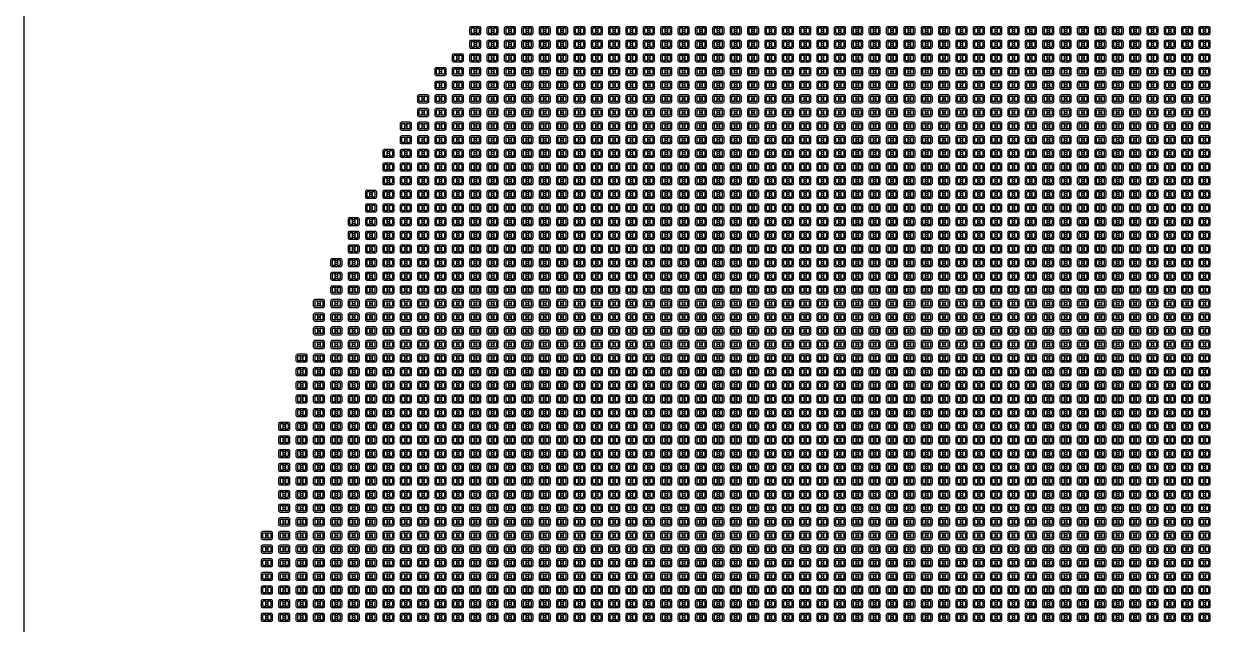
# Model space of a CAD drawing. Header units: metres. Extents: x -2500 to 2500, y -2500 to 2500.
# Drawn here: x -2500 to -7, y 2 to 1261 of the extents above; entities that cross this region are included whole.
import ezdxf

# ---------------------------------------------------------------- set-up
doc = ezdxf.new("R2010")
doc.units = ezdxf.units.M
doc.layers.add('structure', color=2, linetype='Continuous')
doc.layers.add('substrate', color=7, linetype='Continuous')

# ---------------------------------------------------------------- blocks, each defined once
blk = doc.blocks.new('structure')
at = {"layer": 'structure'}
for points in [[(-11.2, 5.8, -0.414214), (-8.2, 8.8), (8.2, 8.8, -0.414214), (11.2, 5.8), (11.2, -5.8, -0.414214), (8.2, -8.8), (-8.2, -8.8, -0.414214), (-11.2, -5.8), (-11.2, 5.8)], [(-8.2, 4.6, -0.414214), (-7, 5.8), (-2.7, 5.8, -0.414214), (-1.5, 4.6), (-1.5, 3.8, -0.414214), (-2, 3.3), (-2.5, 3.3, 0.414214), (-3, 2.8), (-3, 0.3), (3, 0.3), (3, 2.8, 0.414214), (2.5, 3.3), (2, 3.3, -0.414214), (1.5, 3.8), (1.5, 4.6, -0.414214), (2.7, 5.8), (7, 5.8, -0.414214), (8.2, 4.6), (8.2, -4.6, -0.414214), (7, -5.8), (2.7, -5.8, -0.414214), (1.5, -4.6), (1.5, -3.8, -0.414214), (2, -3.3), (2.5, -3.3, 0.414214), (3, -2.8), (3, -0.3), (-3, -0.3), (-3, -2.8, 0.414214), (-2.5, -3.3), (-2, -3.3, -0.414214), (-1.5, -3.8), (-1.5, -4.6, -0.414214), (-2.7, -5.8), (-7, -5.8, -0.414214), (-7, -5.8, -0.414214), (-8.2, -4.6), (-8.2, 4.6)]]:
    blk.add_lwpolyline(points, format="xyb", dxfattribs=at)
blk = doc.blocks.new('array')
at = {"layer": 'structure'}
for p in [(-1553.6, 1246.6), (-1517.2, 1246.6), (-1480.8, 1246.6), (-1444.4, 1246.6), (-1408, 1246.6), (-1371.6, 1246.6), (-1335.2, 1246.6), (-1298.8, 1246.6), (-1262.4, 1246.6), (-1226, 1246.6), (-1189.6, 1246.6), (-1153.2, 1246.6), (-1116.8, 1246.6), (-1080.4, 1246.6), (-1044, 1246.6), (-1007.6, 1246.6), (-971.2, 1246.6), (-934.8, 1246.6), (-898.4, 1246.6), (-862, 1246.6), (-825.6, 1246.6), (-789.2, 1246.6), (-752.8, 1246.6), (-716.4, 1246.6), (-680, 1246.6), (-643.6, 1246.6), (-607.2, 1246.6), (-570.8, 1246.6), (-534.4, 1246.6), (-498, 1246.6), (-461.6, 1246.6), (-425.2, 1246.6), (-388.8, 1246.6), (-352.4, 1246.6), (-316, 1246.6), (-279.6, 1246.6), (-243.2, 1246.6), (-206.8, 1246.6), (-170.4, 1246.6), (-134, 1246.6), (-97.6, 1246.6), (-61.2, 1246.6), (-24.8, 1246.6), (-1553.6, 1218), (-1517.2, 1218), (-1480.8, 1218), (-1444.4, 1218), (-1408, 1218), (-1371.6, 1218), (-1335.2, 1218), (-1298.8, 1218), (-1262.4, 1218), (-1226, 1218), (-1189.6, 1218), (-1153.2, 1218), (-1116.8, 1218), (-1080.4, 1218), (-1044, 1218), (-1007.6, 1218), (-971.2, 1218), (-934.8, 1218), (-898.4, 1218), (-862, 1218), (-825.6, 1218), (-789.2, 1218), (-752.8, 1218), (-716.4, 1218), (-680, 1218), (-643.6, 1218), (-607.2, 1218), (-570.8, 1218), (-534.4, 1218), (-498, 1218), (-461.6, 1218), (-425.2, 1218), (-388.8, 1218), (-352.4, 1218), (-316, 1218), (-279.6, 1218), (-243.2, 1218), (-206.8, 1218), (-170.4, 1218), (-134, 1218), (-97.6, 1218), (-61.2, 1218), (-24.8, 1218), (-1590, 1189.4), (-1553.6, 1189.4), (-1517.2, 1189.4), (-1480.8, 1189.4), (-1444.4, 1189.4), (-1408, 1189.4), (-1371.6, 1189.4), (-1335.2, 1189.4), (-1298.8, 1189.4), (-1262.4, 1189.4), (-1226, 1189.4), (-1189.6, 1189.4), (-1153.2, 1189.4), (-1116.8, 1189.4), (-1080.4, 1189.4), (-1044, 1189.4), (-1007.6, 1189.4), (-971.2, 1189.4), (-934.8, 1189.4), (-898.4, 1189.4), (-862, 1189.4), (-825.6, 1189.4), (-789.2, 1189.4), (-752.8, 1189.4), (-716.4, 1189.4), (-680, 1189.4), (-643.6, 1189.4), (-607.2, 1189.4), (-570.8, 1189.4), (-534.4, 1189.4), (-498, 1189.4), (-461.6, 1189.4), (-425.2, 1189.4), (-388.8, 1189.4), (-352.4, 1189.4), (-316, 1189.4), (-279.6, 1189.4), (-243.2, 1189.4), (-206.8, 1189.4), (-170.4, 1189.4), (-134, 1189.4), (-97.6, 1189.4), (-61.2, 1189.4), (-24.8, 1189.4), (-1626.4, 1160.8), (-1590, 1160.8), (-1553.6, 1160.8), (-1517.2, 1160.8), (-1480.8, 1160.8), (-1444.4, 1160.8), (-1408, 1160.8), (-1371.6, 1160.8), (-1335.2, 1160.8), (-1298.8, 1160.8), (-1262.4, 1160.8), (-1226, 1160.8), (-1189.6, 1160.8), (-1153.2, 1160.8), (-1116.8, 1160.8), (-1080.4, 1160.8), (-1044, 1160.8), (-1007.6, 1160.8), (-971.2, 1160.8), (-934.8, 1160.8), (-898.4, 1160.8), (-862, 1160.8), (-825.6, 1160.8), (-789.2, 1160.8), (-752.8, 1160.8), (-716.4, 1160.8), (-680, 1160.8), (-643.6, 1160.8), (-607.2, 1160.8), (-570.8, 1160.8), (-534.4, 1160.8), (-498, 1160.8), (-461.6, 1160.8), (-425.2, 1160.8), (-388.8, 1160.8), (-352.4, 1160.8), (-316, 1160.8), (-279.6, 1160.8), (-243.2, 1160.8), (-206.8, 1160.8), (-170.4, 1160.8), (-134, 1160.8), (-97.6, 1160.8), (-61.2, 1160.8), (-24.8, 1160.8), (-1626.4, 1132.2), (-1590, 1132.2), (-1553.6, 1132.2), (-1517.2, 1132.2), (-1480.8, 1132.2), (-1444.4, 1132.2), (-1408, 1132.2), (-1371.6, 1132.2), (-1335.2, 1132.2), (-1298.8, 1132.2), (-1262.4, 1132.2), (-1226, 1132.2), (-1189.6, 1132.2), (-1153.2, 1132.2), (-1116.8, 1132.2), (-1080.4, 1132.2), (-1044, 1132.2), (-1007.6, 1132.2), (-971.2, 1132.2), (-934.8, 1132.2), (-898.4, 1132.2), (-862, 1132.2), (-825.6, 1132.2), (-789.2, 1132.2), (-752.8, 1132.2), (-716.4, 1132.2), (-680, 1132.2), (-643.6, 1132.2), (-607.2, 1132.2), (-570.8, 1132.2), (-534.4, 1132.2), (-498, 1132.2), (-461.6, 1132.2), (-425.2, 1132.2), (-388.8, 1132.2), (-352.4, 1132.2), (-316, 1132.2), (-279.6, 1132.2), (-243.2, 1132.2), (-206.8, 1132.2), (-170.4, 1132.2), (-134, 1132.2), (-97.6, 1132.2), (-61.2, 1132.2), (-24.8, 1132.2), (-1662.8, 1103.6), (-1626.4, 1103.6), (-1590, 1103.6), (-1553.6, 1103.6), (-1517.2, 1103.6), (-1480.8, 1103.6), (-1444.4, 1103.6), (-1408, 1103.6), (-1371.6, 1103.6), (-1335.2, 1103.6), (-1298.8, 1103.6), (-1262.4, 1103.6), (-1226, 1103.6), (-1189.6, 1103.6), (-1153.2, 1103.6), (-1116.8, 1103.6), (-1080.4, 1103.6), (-1044, 1103.6), (-1007.6, 1103.6), (-971.2, 1103.6), (-934.8, 1103.6), (-898.4, 1103.6), (-862, 1103.6), (-825.6, 1103.6), (-789.2, 1103.6), (-752.8, 1103.6), (-716.4, 1103.6), (-680, 1103.6), (-643.6, 1103.6), (-607.2, 1103.6), (-570.8, 1103.6), (-534.4, 1103.6), (-498, 1103.6), (-461.6, 1103.6), (-425.2, 1103.6), (-388.8, 1103.6), (-352.4, 1103.6), (-316, 1103.6), (-279.6, 1103.6), (-243.2, 1103.6), (-206.8, 1103.6), (-170.4, 1103.6), (-134, 1103.6), (-97.6, 1103.6), (-61.2, 1103.6), (-24.8, 1103.6), (-1662.8, 1075), (-1626.4, 1075), (-1590, 1075), (-1553.6, 1075), (-1517.2, 1075), (-1480.8, 1075), (-1444.4, 1075), (-1408, 1075), (-1371.6, 1075), (-1335.2, 1075), (-1298.8, 1075), (-1262.4, 1075), (-1226, 1075), (-1189.6, 1075), (-1153.2, 1075), (-1116.8, 1075), (-1080.4, 1075), (-1044, 1075), (-1007.6, 1075), (-971.2, 1075), (-934.8, 1075), (-898.4, 1075), (-862, 1075), (-825.6, 1075), (-789.2, 1075), (-752.8, 1075), (-716.4, 1075), (-680, 1075), (-643.6, 1075), (-607.2, 1075), (-570.8, 1075), (-534.4, 1075), (-498, 1075), (-461.6, 1075), (-425.2, 1075), (-388.8, 1075), (-352.4, 1075), (-316, 1075), (-279.6, 1075), (-243.2, 1075), (-206.8, 1075), (-170.4, 1075), (-134, 1075), (-97.6, 1075), (-61.2, 1075), (-24.8, 1075), (-1699.2, 1046.4), (-1662.8, 1046.4), (-1626.4, 1046.4), (-1590, 1046.4), (-1553.6, 1046.4), (-1517.2, 1046.4), (-1480.8, 1046.4), (-1444.4, 1046.4), (-1408, 1046.4), (-1371.6, 1046.4), (-1335.2, 1046.4), (-1298.8, 1046.4), (-1262.4, 1046.4), (-1226, 1046.4), (-1189.6, 1046.4), (-1153.2, 1046.4), (-1116.8, 1046.4), (-1080.4, 1046.4), (-1044, 1046.4), (-1007.6, 1046.4), (-971.2, 1046.4), (-934.8, 1046.4), (-898.4, 1046.4), (-862, 1046.4), (-825.6, 1046.4), (-789.2, 1046.4), (-752.8, 1046.4), (-716.4, 1046.4), (-680, 1046.4), (-643.6, 1046.4), (-607.2, 1046.4), (-570.8, 1046.4), (-534.4, 1046.4), (-498, 1046.4), (-461.6, 1046.4), (-425.2, 1046.4), (-388.8, 1046.4), (-352.4, 1046.4), (-316, 1046.4), (-279.6, 1046.4), (-243.2, 1046.4), (-206.8, 1046.4), (-170.4, 1046.4), (-134, 1046.4), (-97.6, 1046.4), (-61.2, 1046.4), (-24.8, 1046.4), (-1699.2, 1017.8), (-1662.8, 1017.8), (-1626.4, 1017.8), (-1590, 1017.8), (-1553.6, 1017.8), (-1517.2, 1017.8), (-1480.8, 1017.8), (-1444.4, 1017.8), (-1408, 1017.8), (-1371.6, 1017.8), (-1335.2, 1017.8), (-1298.8, 1017.8), (-1262.4, 1017.8), (-1226, 1017.8), (-1189.6, 1017.8), (-1153.2, 1017.8), (-1116.8, 1017.8), (-1080.4, 1017.8), (-1044, 1017.8), (-1007.6, 1017.8), (-971.2, 1017.8), (-934.8, 1017.8), (-898.4, 1017.8), (-862, 1017.8), (-825.6, 1017.8), (-789.2, 1017.8), (-752.8, 1017.8), (-716.4, 1017.8), (-680, 1017.8), (-643.6, 1017.8), (-607.2, 1017.8), (-570.8, 1017.8), (-534.4, 1017.8), (-498, 1017.8), (-461.6, 1017.8), (-425.2, 1017.8), (-388.8, 1017.8), (-352.4, 1017.8), (-316, 1017.8), (-279.6, 1017.8), (-243.2, 1017.8), (-206.8, 1017.8), (-170.4, 1017.8), (-134, 1017.8), (-97.6, 1017.8), (-61.2, 1017.8), (-24.8, 1017.8), (-1735.6, 989.2), (-1699.2, 989.2), (-1662.8, 989.2), (-1626.4, 989.2), (-1590, 989.2), (-1553.6, 989.2), (-1517.2, 989.2), (-1480.8, 989.2), (-1444.4, 989.2), (-1408, 989.2), (-1371.6, 989.2), (-1335.2, 989.2), (-1298.8, 989.2), (-1262.4, 989.2), (-1226, 989.2), (-1189.6, 989.2), (-1153.2, 989.2), (-1116.8, 989.2), (-1080.4, 989.2), (-1044, 989.2), (-1007.6, 989.2), (-971.2, 989.2), (-934.8, 989.2), (-898.4, 989.2), (-862, 989.2), (-825.6, 989.2), (-789.2, 989.2), (-752.8, 989.2), (-716.4, 989.2), (-680, 989.2), (-643.6, 989.2), (-607.2, 989.2), (-570.8, 989.2), (-534.4, 989.2), (-498, 989.2), (-461.6, 989.2), (-425.2, 989.2), (-388.8, 989.2), (-352.4, 989.2), (-316, 989.2), (-279.6, 989.2), (-243.2, 989.2), (-206.8, 989.2), (-170.4, 989.2), (-134, 989.2), (-97.6, 989.2), (-61.2, 989.2), (-24.8, 989.2), (-1735.6, 960.6), (-1699.2, 960.6), (-1662.8, 960.6), (-1626.4, 960.6), (-1590, 960.6), (-1553.6, 960.6), (-1517.2, 960.6), (-1480.8, 960.6), (-1444.4, 960.6), (-1408, 960.6), (-1371.6, 960.6), (-1335.2, 960.6), (-1298.8, 960.6), (-1262.4, 960.6), (-1226, 960.6), (-1189.6, 960.6), (-1153.2, 960.6), (-1116.8, 960.6), (-1080.4, 960.6), (-1044, 960.6), (-1007.6, 960.6), (-971.2, 960.6), (-934.8, 960.6), (-898.4, 960.6), (-862, 960.6), (-825.6, 960.6), (-789.2, 960.6), (-752.8, 960.6), (-716.4, 960.6), (-680, 960.6), (-643.6, 960.6), (-607.2, 960.6), (-570.8, 960.6), (-534.4, 960.6), (-498, 960.6), (-461.6, 960.6), (-425.2, 960.6), (-388.8, 960.6), (-352.4, 960.6), (-316, 960.6), (-279.6, 960.6), (-243.2, 960.6), (-206.8, 960.6), (-170.4, 960.6), (-134, 960.6), (-97.6, 960.6), (-61.2, 960.6), (-24.8, 960.6), (-1735.6, 932), (-1699.2, 932), (-1662.8, 932), (-1626.4, 932), (-1590, 932), (-1553.6, 932), (-1517.2, 932), (-1480.8, 932), (-1444.4, 932), (-1408, 932), (-1371.6, 932), (-1335.2, 932), (-1298.8, 932), (-1262.4, 932), (-1226, 932), (-1189.6, 932), (-1153.2, 932), (-1116.8, 932), (-1080.4, 932), (-1044, 932), (-1007.6, 932), (-971.2, 932), (-934.8, 932), (-898.4, 932), (-862, 932), (-825.6, 932), (-789.2, 932), (-752.8, 932), (-716.4, 932), (-680, 932), (-643.6, 932), (-607.2, 932), (-570.8, 932), (-534.4, 932), (-498, 932), (-461.6, 932), (-425.2, 932), (-388.8, 932), (-352.4, 932), (-316, 932), (-279.6, 932), (-243.2, 932), (-206.8, 932), (-170.4, 932), (-134, 932), (-97.6, 932), (-61.2, 932), (-24.8, 932), (-1772, 903.4), (-1735.6, 903.4), (-1699.2, 903.4), (-1662.8, 903.4), (-1626.4, 903.4), (-1590, 903.4), (-1553.6, 903.4), (-1517.2, 903.4), (-1480.8, 903.4), (-1444.4, 903.4), (-1408, 903.4), (-1371.6, 903.4), (-1335.2, 903.4), (-1298.8, 903.4), (-1262.4, 903.4), (-1226, 903.4), (-1189.6, 903.4), (-1153.2, 903.4), (-1116.8, 903.4), (-1080.4, 903.4), (-1044, 903.4), (-1007.6, 903.4), (-971.2, 903.4), (-934.8, 903.4), (-898.4, 903.4), (-862, 903.4), (-825.6, 903.4), (-789.2, 903.4), (-752.8, 903.4), (-716.4, 903.4), (-680, 903.4), (-643.6, 903.4), (-607.2, 903.4), (-570.8, 903.4), (-534.4, 903.4), (-498, 903.4), (-461.6, 903.4), (-425.2, 903.4), (-388.8, 903.4), (-352.4, 903.4), (-316, 903.4), (-279.6, 903.4), (-243.2, 903.4), (-206.8, 903.4), (-170.4, 903.4), (-134, 903.4), (-97.6, 903.4), (-61.2, 903.4), (-24.8, 903.4), (-1772, 874.8), (-1735.6, 874.8), (-1699.2, 874.8), (-1662.8, 874.8), (-1626.4, 874.8), (-1590, 874.8), (-1553.6, 874.8), (-1517.2, 874.8), (-1480.8, 874.8), (-1444.4, 874.8), (-1408, 874.8), (-1371.6, 874.8), (-1335.2, 874.8), (-1298.8, 874.8), (-1262.4, 874.8), (-1226, 874.8), (-1189.6, 874.8), (-1153.2, 874.8), (-1116.8, 874.8), (-1080.4, 874.8), (-1044, 874.8), (-1007.6, 874.8), (-971.2, 874.8), (-934.8, 874.8), (-898.4, 874.8), (-862, 874.8), (-825.6, 874.8), (-789.2, 874.8), (-752.8, 874.8), (-716.4, 874.8), (-680, 874.8), (-643.6, 874.8), (-607.2, 874.8), (-570.8, 874.8), (-534.4, 874.8), (-498, 874.8), (-461.6, 874.8), (-425.2, 874.8), (-388.8, 874.8), (-352.4, 874.8), (-316, 874.8), (-279.6, 874.8), (-243.2, 874.8), (-206.8, 874.8), (-170.4, 874.8), (-134, 874.8), (-97.6, 874.8), (-61.2, 874.8), (-24.8, 874.8), (-1808.4, 846.2), (-1772, 846.2), (-1735.6, 846.2), (-1699.2, 846.2), (-1662.8, 846.2), (-1626.4, 846.2), (-1590, 846.2), (-1553.6, 846.2), (-1517.2, 846.2), (-1480.8, 846.2), (-1444.4, 846.2), (-1408, 846.2), (-1371.6, 846.2), (-1335.2, 846.2), (-1298.8, 846.2), (-1262.4, 846.2), (-1226, 846.2), (-1189.6, 846.2), (-1153.2, 846.2), (-1116.8, 846.2), (-1080.4, 846.2), (-1044, 846.2), (-1007.6, 846.2), (-971.2, 846.2), (-934.8, 846.2), (-898.4, 846.2), (-862, 846.2), (-825.6, 846.2), (-789.2, 846.2), (-752.8, 846.2), (-716.4, 846.2), (-680, 846.2), (-643.6, 846.2), (-607.2, 846.2), (-570.8, 846.2), (-534.4, 846.2), (-498, 846.2), (-461.6, 846.2), (-425.2, 846.2), (-388.8, 846.2), (-352.4, 846.2), (-316, 846.2), (-279.6, 846.2), (-243.2, 846.2), (-206.8, 846.2), (-170.4, 846.2), (-134, 846.2), (-97.6, 846.2), (-61.2, 846.2), (-24.8, 846.2), (-1808.4, 817.6), (-1772, 817.6), (-1735.6, 817.6), (-1699.2, 817.6), (-1662.8, 817.6), (-1626.4, 817.6), (-1590, 817.6), (-1553.6, 817.6), (-1517.2, 817.6), (-1480.8, 817.6), (-1444.4, 817.6), (-1408, 817.6), (-1371.6, 817.6), (-1335.2, 817.6), (-1298.8, 817.6), (-1262.4, 817.6), (-1226, 817.6), (-1189.6, 817.6), (-1153.2, 817.6), (-1116.8, 817.6), (-1080.4, 817.6), (-1044, 817.6), (-1007.6, 817.6), (-971.2, 817.6), (-934.8, 817.6), (-898.4, 817.6), (-862, 817.6), (-825.6, 817.6), (-789.2, 817.6), (-752.8, 817.6), (-716.4, 817.6), (-680, 817.6), (-643.6, 817.6), (-607.2, 817.6), (-570.8, 817.6), (-534.4, 817.6), (-498, 817.6), (-461.6, 817.6), (-425.2, 817.6), (-388.8, 817.6), (-352.4, 817.6), (-316, 817.6), (-279.6, 817.6), (-243.2, 817.6), (-206.8, 817.6), (-170.4, 817.6), (-134, 817.6), (-97.6, 817.6), (-61.2, 817.6), (-24.8, 817.6), (-1808.4, 789), (-1772, 789), (-1735.6, 789), (-1699.2, 789), (-1662.8, 789), (-1626.4, 789), (-1590, 789), (-1553.6, 789), (-1517.2, 789), (-1480.8, 789), (-1444.4, 789), (-1408, 789), (-1371.6, 789), (-1335.2, 789), (-1298.8, 789), (-1262.4, 789), (-1226, 789), (-1189.6, 789), (-1153.2, 789), (-1116.8, 789), (-1080.4, 789), (-1044, 789), (-1007.6, 789), (-971.2, 789), (-934.8, 789), (-898.4, 789), (-862, 789), (-825.6, 789), (-789.2, 789), (-752.8, 789), (-716.4, 789), (-680, 789), (-643.6, 789), (-607.2, 789), (-570.8, 789), (-534.4, 789), (-498, 789), (-461.6, 789), (-425.2, 789), (-388.8, 789), (-352.4, 789), (-316, 789), (-279.6, 789), (-243.2, 789), (-206.8, 789), (-170.4, 789), (-134, 789), (-97.6, 789), (-61.2, 789), (-24.8, 789), (-1844.8, 760.4), (-1808.4, 760.4), (-1772, 760.4), (-1735.6, 760.4), (-1699.2, 760.4), (-1662.8, 760.4), (-1626.4, 760.4), (-1590, 760.4), (-1553.6, 760.4), (-1517.2, 760.4), (-1480.8, 760.4), (-1444.4, 760.4), (-1408, 760.4), (-1371.6, 760.4), (-1335.2, 760.4), (-1298.8, 760.4), (-1262.4, 760.4), (-1226, 760.4), (-1189.6, 760.4), (-1153.2, 760.4), (-1116.8, 760.4), (-1080.4, 760.4), (-1044, 760.4), (-1007.6, 760.4), (-971.2, 760.4), (-934.8, 760.4), (-898.4, 760.4), (-862, 760.4), (-825.6, 760.4), (-789.2, 760.4), (-752.8, 760.4), (-716.4, 760.4), (-680, 760.4), (-643.6, 760.4), (-607.2, 760.4), (-570.8, 760.4), (-534.4, 760.4), (-498, 760.4), (-461.6, 760.4), (-425.2, 760.4), (-388.8, 760.4), (-352.4, 760.4), (-316, 760.4), (-279.6, 760.4), (-243.2, 760.4), (-206.8, 760.4), (-170.4, 760.4), (-134, 760.4), (-97.6, 760.4), (-61.2, 760.4), (-24.8, 760.4), (-1844.8, 731.8), (-1808.4, 731.8), (-1772, 731.8), (-1735.6, 731.8), (-1699.2, 731.8), (-1662.8, 731.8), (-1626.4, 731.8), (-1590, 731.8), (-1553.6, 731.8), (-1517.2, 731.8), (-1480.8, 731.8), (-1444.4, 731.8), (-1408, 731.8), (-1371.6, 731.8), (-1335.2, 731.8), (-1298.8, 731.8), (-1262.4, 731.8), (-1226, 731.8), (-1189.6, 731.8), (-1153.2, 731.8), (-1116.8, 731.8), (-1080.4, 731.8), (-1044, 731.8), (-1007.6, 731.8), (-971.2, 731.8), (-934.8, 731.8), (-898.4, 731.8), (-862, 731.8), (-825.6, 731.8), (-789.2, 731.8), (-752.8, 731.8), (-716.4, 731.8), (-680, 731.8), (-643.6, 731.8), (-607.2, 731.8), (-570.8, 731.8), (-534.4, 731.8), (-498, 731.8), (-461.6, 731.8), (-425.2, 731.8), (-388.8, 731.8), (-352.4, 731.8), (-316, 731.8), (-279.6, 731.8), (-243.2, 731.8), (-206.8, 731.8), (-170.4, 731.8), (-134, 731.8), (-97.6, 731.8), (-61.2, 731.8), (-24.8, 731.8), (-1844.8, 703.2), (-1808.4, 703.2), (-1772, 703.2), (-1735.6, 703.2), (-1699.2, 703.2), (-1662.8, 703.2), (-1626.4, 703.2), (-1590, 703.2), (-1553.6, 703.2), (-1517.2, 703.2), (-1480.8, 703.2), (-1444.4, 703.2), (-1408, 703.2), (-1371.6, 703.2), (-1335.2, 703.2), (-1298.8, 703.2), (-1262.4, 703.2), (-1226, 703.2), (-1189.6, 703.2), (-1153.2, 703.2), (-1116.8, 703.2), (-1080.4, 703.2), (-1044, 703.2), (-1007.6, 703.2), (-971.2, 703.2), (-934.8, 703.2), (-898.4, 703.2), (-862, 703.2), (-825.6, 703.2), (-789.2, 703.2), (-752.8, 703.2), (-716.4, 703.2), (-680, 703.2), (-643.6, 703.2), (-607.2, 703.2), (-570.8, 703.2), (-534.4, 703.2), (-498, 703.2), (-461.6, 703.2), (-425.2, 703.2), (-388.8, 703.2), (-352.4, 703.2), (-316, 703.2), (-279.6, 703.2), (-243.2, 703.2), (-206.8, 703.2), (-170.4, 703.2), (-134, 703.2), (-97.6, 703.2), (-61.2, 703.2), (-24.8, 703.2), (-1881.2, 674.6), (-1844.8, 674.6), (-1808.4, 674.6), (-1772, 674.6), (-1735.6, 674.6), (-1699.2, 674.6), (-1662.8, 674.6), (-1626.4, 674.6), (-1590, 674.6), (-1553.6, 674.6), (-1517.2, 674.6), (-1480.8, 674.6), (-1444.4, 674.6), (-1408, 674.6), (-1371.6, 674.6), (-1335.2, 674.6), (-1298.8, 674.6), (-1262.4, 674.6), (-1226, 674.6), (-1189.6, 674.6), (-1153.2, 674.6), (-1116.8, 674.6), (-1080.4, 674.6), (-1044, 674.6), (-1007.6, 674.6), (-971.2, 674.6), (-934.8, 674.6), (-898.4, 674.6), (-862, 674.6), (-825.6, 674.6), (-789.2, 674.6), (-752.8, 674.6), (-716.4, 674.6), (-680, 674.6), (-643.6, 674.6), (-607.2, 674.6), (-570.8, 674.6), (-534.4, 674.6), (-498, 674.6), (-461.6, 674.6), (-425.2, 674.6), (-388.8, 674.6), (-352.4, 674.6), (-316, 674.6), (-279.6, 674.6), (-243.2, 674.6), (-206.8, 674.6), (-170.4, 674.6), (-134, 674.6), (-97.6, 674.6), (-61.2, 674.6), (-24.8, 674.6), (-1881.2, 646), (-1844.8, 646), (-1808.4, 646), (-1772, 646), (-1735.6, 646), (-1699.2, 646), (-1662.8, 646), (-1626.4, 646), (-1590, 646), (-1553.6, 646), (-1517.2, 646), (-1480.8, 646), (-1444.4, 646), (-1408, 646), (-1371.6, 646), (-1335.2, 646), (-1298.8, 646), (-1262.4, 646), (-1226, 646), (-1189.6, 646), (-1153.2, 646), (-1116.8, 646), (-1080.4, 646), (-1044, 646), (-1007.6, 646), (-971.2, 646), (-934.8, 646), (-898.4, 646), (-862, 646), (-825.6, 646), (-789.2, 646), (-752.8, 646), (-716.4, 646), (-680, 646), (-643.6, 646), (-607.2, 646), (-570.8, 646), (-534.4, 646), (-498, 646), (-461.6, 646), (-425.2, 646), (-388.8, 646), (-352.4, 646), (-316, 646), (-279.6, 646), (-243.2, 646), (-206.8, 646), (-170.4, 646), (-134, 646), (-97.6, 646), (-61.2, 646), (-24.8, 646), (-1881.2, 617.4), (-1844.8, 617.4), (-1808.4, 617.4), (-1772, 617.4), (-1735.6, 617.4), (-1699.2, 617.4), (-1662.8, 617.4), (-1626.4, 617.4), (-1590, 617.4), (-1553.6, 617.4), (-1517.2, 617.4), (-1480.8, 617.4), (-1444.4, 617.4), (-1408, 617.4), (-1371.6, 617.4), (-1335.2, 617.4), (-1298.8, 617.4), (-1262.4, 617.4), (-1226, 617.4), (-1189.6, 617.4), (-1153.2, 617.4), (-1116.8, 617.4), (-1080.4, 617.4), (-1044, 617.4), (-1007.6, 617.4), (-971.2, 617.4), (-934.8, 617.4), (-898.4, 617.4), (-862, 617.4), (-825.6, 617.4), (-789.2, 617.4), (-752.8, 617.4), (-716.4, 617.4), (-680, 617.4), (-643.6, 617.4), (-607.2, 617.4), (-570.8, 617.4), (-534.4, 617.4), (-498, 617.4), (-461.6, 617.4), (-425.2, 617.4), (-388.8, 617.4), (-352.4, 617.4), (-316, 617.4), (-279.6, 617.4), (-243.2, 617.4), (-206.8, 617.4), (-170.4, 617.4), (-134, 617.4), (-97.6, 617.4), (-61.2, 617.4), (-24.8, 617.4), (-1881.2, 588.8), (-1844.8, 588.8), (-1808.4, 588.8), (-1772, 588.8), (-1735.6, 588.8), (-1699.2, 588.8), (-1662.8, 588.8), (-1626.4, 588.8), (-1590, 588.8), (-1553.6, 588.8), (-1517.2, 588.8), (-1480.8, 588.8), (-1444.4, 588.8), (-1408, 588.8), (-1371.6, 588.8), (-1335.2, 588.8), (-1298.8, 588.8), (-1262.4, 588.8), (-1226, 588.8), (-1189.6, 588.8), (-1153.2, 588.8), (-1116.8, 588.8), (-1080.4, 588.8), (-1044, 588.8), (-1007.6, 588.8), (-971.2, 588.8), (-934.8, 588.8), (-898.4, 588.8), (-862, 588.8), (-825.6, 588.8), (-789.2, 588.8), (-752.8, 588.8), (-716.4, 588.8), (-680, 588.8), (-643.6, 588.8), (-607.2, 588.8), (-570.8, 588.8), (-534.4, 588.8), (-498, 588.8), (-461.6, 588.8), (-425.2, 588.8), (-388.8, 588.8), (-352.4, 588.8), (-316, 588.8), (-279.6, 588.8), (-243.2, 588.8), (-206.8, 588.8), (-170.4, 588.8), (-134, 588.8), (-97.6, 588.8), (-61.2, 588.8), (-24.8, 588.8), (-1917.6, 560.2), (-1881.2, 560.2), (-1844.8, 560.2), (-1808.4, 560.2), (-1772, 560.2), (-1735.6, 560.2), (-1699.2, 560.2), (-1662.8, 560.2), (-1626.4, 560.2), (-1590, 560.2), (-1553.6, 560.2), (-1517.2, 560.2), (-1480.8, 560.2), (-1444.4, 560.2), (-1408, 560.2), (-1371.6, 560.2), (-1335.2, 560.2), (-1298.8, 560.2), (-1262.4, 560.2), (-1226, 560.2), (-1189.6, 560.2), (-1153.2, 560.2), (-1116.8, 560.2), (-1080.4, 560.2), (-1044, 560.2), (-1007.6, 560.2), (-971.2, 560.2), (-934.8, 560.2), (-898.4, 560.2), (-862, 560.2), (-825.6, 560.2), (-789.2, 560.2), (-752.8, 560.2), (-716.4, 560.2), (-680, 560.2), (-643.6, 560.2), (-607.2, 560.2), (-570.8, 560.2), (-534.4, 560.2), (-498, 560.2), (-461.6, 560.2), (-425.2, 560.2), (-388.8, 560.2), (-352.4, 560.2), (-316, 560.2), (-279.6, 560.2), (-243.2, 560.2), (-206.8, 560.2), (-170.4, 560.2), (-134, 560.2), (-97.6, 560.2), (-61.2, 560.2), (-24.8, 560.2), (-1917.6, 531.6), (-1881.2, 531.6), (-1844.8, 531.6), (-1808.4, 531.6), (-1772, 531.6), (-1735.6, 531.6), (-1699.2, 531.6), (-1662.8, 531.6), (-1626.4, 531.6), (-1590, 531.6), (-1553.6, 531.6), (-1517.2, 531.6), (-1480.8, 531.6), (-1444.4, 531.6), (-1408, 531.6), (-1371.6, 531.6), (-1335.2, 531.6), (-1298.8, 531.6), (-1262.4, 531.6), (-1226, 531.6), (-1189.6, 531.6), (-1153.2, 531.6), (-1116.8, 531.6), (-1080.4, 531.6), (-1044, 531.6), (-1007.6, 531.6), (-971.2, 531.6), (-934.8, 531.6), (-898.4, 531.6), (-862, 531.6), (-825.6, 531.6), (-789.2, 531.6), (-752.8, 531.6), (-716.4, 531.6), (-680, 531.6), (-643.6, 531.6), (-607.2, 531.6), (-570.8, 531.6), (-534.4, 531.6), (-498, 531.6), (-461.6, 531.6), (-425.2, 531.6), (-388.8, 531.6), (-352.4, 531.6), (-316, 531.6), (-279.6, 531.6), (-243.2, 531.6), (-206.8, 531.6), (-170.4, 531.6), (-134, 531.6), (-97.6, 531.6), (-61.2, 531.6), (-24.8, 531.6), (-1917.6, 503), (-1881.2, 503), (-1844.8, 503), (-1808.4, 503), (-1772, 503), (-1735.6, 503), (-1699.2, 503), (-1662.8, 503), (-1626.4, 503), (-1590, 503), (-1553.6, 503), (-1517.2, 503), (-1480.8, 503), (-1444.4, 503), (-1408, 503), (-1371.6, 503), (-1335.2, 503), (-1298.8, 503), (-1262.4, 503), (-1226, 503), (-1189.6, 503), (-1153.2, 503), (-1116.8, 503), (-1080.4, 503), (-1044, 503), (-1007.6, 503), (-971.2, 503), (-934.8, 503), (-898.4, 503), (-862, 503), (-825.6, 503), (-789.2, 503), (-752.8, 503), (-716.4, 503), (-680, 503), (-643.6, 503), (-607.2, 503), (-570.8, 503), (-534.4, 503), (-498, 503), (-461.6, 503), (-425.2, 503), (-388.8, 503), (-352.4, 503), (-316, 503), (-279.6, 503), (-243.2, 503), (-206.8, 503), (-170.4, 503), (-134, 503), (-97.6, 503), (-61.2, 503), (-24.8, 503), (-1917.6, 474.4), (-1881.2, 474.4), (-1844.8, 474.4), (-1808.4, 474.4), (-1772, 474.4), (-1735.6, 474.4), (-1699.2, 474.4), (-1662.8, 474.4), (-1626.4, 474.4), (-1590, 474.4), (-1553.6, 474.4), (-1517.2, 474.4), (-1480.8, 474.4), (-1444.4, 474.4), (-1408, 474.4), (-1371.6, 474.4), (-1335.2, 474.4), (-1298.8, 474.4), (-1262.4, 474.4), (-1226, 474.4), (-1189.6, 474.4), (-1153.2, 474.4), (-1116.8, 474.4), (-1080.4, 474.4), (-1044, 474.4), (-1007.6, 474.4), (-971.2, 474.4), (-934.8, 474.4), (-898.4, 474.4), (-862, 474.4), (-825.6, 474.4), (-789.2, 474.4), (-752.8, 474.4), (-716.4, 474.4), (-680, 474.4), (-643.6, 474.4), (-607.2, 474.4), (-570.8, 474.4), (-534.4, 474.4), (-498, 474.4), (-461.6, 474.4), (-425.2, 474.4), (-388.8, 474.4), (-352.4, 474.4), (-316, 474.4), (-279.6, 474.4), (-243.2, 474.4), (-206.8, 474.4), (-170.4, 474.4), (-134, 474.4), (-97.6, 474.4), (-61.2, 474.4), (-24.8, 474.4), (-1917.6, 445.8), (-1881.2, 445.8), (-1844.8, 445.8), (-1808.4, 445.8), (-1772, 445.8), (-1735.6, 445.8), (-1699.2, 445.8), (-1662.8, 445.8), (-1626.4, 445.8), (-1590, 445.8), (-1553.6, 445.8), (-1517.2, 445.8), (-1480.8, 445.8), (-1444.4, 445.8), (-1408, 445.8), (-1371.6, 445.8), (-1335.2, 445.8), (-1298.8, 445.8), (-1262.4, 445.8), (-1226, 445.8), (-1189.6, 445.8), (-1153.2, 445.8), (-1116.8, 445.8), (-1080.4, 445.8), (-1044, 445.8), (-1007.6, 445.8), (-971.2, 445.8), (-934.8, 445.8), (-898.4, 445.8), (-862, 445.8), (-825.6, 445.8), (-789.2, 445.8), (-752.8, 445.8), (-716.4, 445.8), (-680, 445.8), (-643.6, 445.8), (-607.2, 445.8), (-570.8, 445.8), (-534.4, 445.8), (-498, 445.8), (-461.6, 445.8), (-425.2, 445.8), (-388.8, 445.8), (-352.4, 445.8), (-316, 445.8), (-279.6, 445.8), (-243.2, 445.8), (-206.8, 445.8), (-170.4, 445.8), (-134, 445.8), (-97.6, 445.8), (-61.2, 445.8), (-24.8, 445.8), (-1954, 417.2), (-1917.6, 417.2), (-1881.2, 417.2), (-1844.8, 417.2), (-1808.4, 417.2), (-1772, 417.2), (-1735.6, 417.2), (-1699.2, 417.2), (-1662.8, 417.2), (-1626.4, 417.2), (-1590, 417.2), (-1553.6, 417.2), (-1517.2, 417.2), (-1480.8, 417.2), (-1444.4, 417.2), (-1408, 417.2), (-1371.6, 417.2), (-1335.2, 417.2), (-1298.8, 417.2), (-1262.4, 417.2), (-1226, 417.2), (-1189.6, 417.2), (-1153.2, 417.2), (-1116.8, 417.2), (-1080.4, 417.2), (-1044, 417.2), (-1007.6, 417.2), (-971.2, 417.2), (-934.8, 417.2), (-898.4, 417.2), (-862, 417.2), (-825.6, 417.2), (-789.2, 417.2), (-752.8, 417.2), (-716.4, 417.2), (-680, 417.2), (-643.6, 417.2), (-607.2, 417.2), (-570.8, 417.2), (-534.4, 417.2), (-498, 417.2), (-461.6, 417.2), (-425.2, 417.2), (-388.8, 417.2), (-352.4, 417.2), (-316, 417.2), (-279.6, 417.2), (-243.2, 417.2), (-206.8, 417.2), (-170.4, 417.2), (-134, 417.2), (-97.6, 417.2), (-61.2, 417.2), (-24.8, 417.2), (-1954, 388.6), (-1917.6, 388.6), (-1881.2, 388.6), (-1844.8, 388.6), (-1808.4, 388.6), (-1772, 388.6), (-1735.6, 388.6), (-1699.2, 388.6), (-1662.8, 388.6), (-1626.4, 388.6), (-1590, 388.6), (-1553.6, 388.6), (-1517.2, 388.6), (-1480.8, 388.6), (-1444.4, 388.6), (-1408, 388.6), (-1371.6, 388.6), (-1335.2, 388.6), (-1298.8, 388.6), (-1262.4, 388.6), (-1226, 388.6), (-1189.6, 388.6), (-1153.2, 388.6), (-1116.8, 388.6), (-1080.4, 388.6), (-1044, 388.6), (-1007.6, 388.6), (-971.2, 388.6), (-934.8, 388.6), (-898.4, 388.6), (-862, 388.6), (-825.6, 388.6), (-789.2, 388.6), (-752.8, 388.6), (-716.4, 388.6), (-680, 388.6), (-643.6, 388.6), (-607.2, 388.6), (-570.8, 388.6), (-534.4, 388.6), (-498, 388.6), (-461.6, 388.6), (-425.2, 388.6), (-388.8, 388.6), (-352.4, 388.6), (-316, 388.6), (-279.6, 388.6), (-243.2, 388.6), (-206.8, 388.6), (-170.4, 388.6), (-134, 388.6), (-97.6, 388.6), (-61.2, 388.6), (-24.8, 388.6), (-1954, 360), (-1917.6, 360), (-1881.2, 360), (-1844.8, 360), (-1808.4, 360), (-1772, 360), (-1735.6, 360), (-1699.2, 360), (-1662.8, 360), (-1626.4, 360), (-1590, 360), (-1553.6, 360), (-1517.2, 360), (-1480.8, 360), (-1444.4, 360), (-1408, 360), (-1371.6, 360), (-1335.2, 360), (-1298.8, 360), (-1262.4, 360), (-1226, 360), (-1189.6, 360), (-1153.2, 360), (-1116.8, 360), (-1080.4, 360), (-1044, 360), (-1007.6, 360), (-971.2, 360), (-934.8, 360), (-898.4, 360), (-862, 360), (-825.6, 360), (-789.2, 360), (-752.8, 360), (-716.4, 360), (-680, 360), (-643.6, 360), (-607.2, 360), (-570.8, 360), (-534.4, 360), (-498, 360), (-461.6, 360), (-425.2, 360), (-388.8, 360), (-352.4, 360), (-316, 360), (-279.6, 360), (-243.2, 360), (-206.8, 360), (-170.4, 360), (-134, 360), (-97.6, 360), (-61.2, 360), (-24.8, 360), (-1954, 331.4), (-1917.6, 331.4), (-1881.2, 331.4), (-1844.8, 331.4), (-1808.4, 331.4), (-1772, 331.4), (-1735.6, 331.4), (-1699.2, 331.4), (-1662.8, 331.4), (-1626.4, 331.4), (-1590, 331.4), (-1553.6, 331.4), (-1517.2, 331.4), (-1480.8, 331.4), (-1444.4, 331.4), (-1408, 331.4), (-1371.6, 331.4), (-1335.2, 331.4), (-1298.8, 331.4), (-1262.4, 331.4), (-1226, 331.4), (-1189.6, 331.4), (-1153.2, 331.4), (-1116.8, 331.4), (-1080.4, 331.4), (-1044, 331.4), (-1007.6, 331.4), (-971.2, 331.4), (-934.8, 331.4), (-898.4, 331.4), (-862, 331.4), (-825.6, 331.4), (-789.2, 331.4), (-752.8, 331.4), (-716.4, 331.4), (-680, 331.4), (-643.6, 331.4), (-607.2, 331.4), (-570.8, 331.4), (-534.4, 331.4), (-498, 331.4), (-461.6, 331.4), (-425.2, 331.4), (-388.8, 331.4), (-352.4, 331.4), (-316, 331.4), (-279.6, 331.4), (-243.2, 331.4), (-206.8, 331.4), (-170.4, 331.4), (-134, 331.4), (-97.6, 331.4), (-61.2, 331.4), (-24.8, 331.4), (-1954, 302.8), (-1917.6, 302.8), (-1881.2, 302.8), (-1844.8, 302.8), (-1808.4, 302.8), (-1772, 302.8), (-1735.6, 302.8), (-1699.2, 302.8), (-1662.8, 302.8), (-1626.4, 302.8), (-1590, 302.8), (-1553.6, 302.8), (-1517.2, 302.8), (-1480.8, 302.8), (-1444.4, 302.8), (-1408, 302.8), (-1371.6, 302.8), (-1335.2, 302.8), (-1298.8, 302.8), (-1262.4, 302.8), (-1226, 302.8), (-1189.6, 302.8), (-1153.2, 302.8), (-1116.8, 302.8), (-1080.4, 302.8), (-1044, 302.8), (-1007.6, 302.8), (-971.2, 302.8), (-934.8, 302.8), (-898.4, 302.8), (-862, 302.8), (-825.6, 302.8), (-789.2, 302.8), (-752.8, 302.8), (-716.4, 302.8), (-680, 302.8), (-643.6, 302.8), (-607.2, 302.8), (-570.8, 302.8), (-534.4, 302.8), (-498, 302.8), (-461.6, 302.8), (-425.2, 302.8), (-388.8, 302.8), (-352.4, 302.8), (-316, 302.8), (-279.6, 302.8), (-243.2, 302.8), (-206.8, 302.8), (-170.4, 302.8), (-134, 302.8), (-97.6, 302.8), (-61.2, 302.8), (-24.8, 302.8), (-1954, 274.2), (-1917.6, 274.2), (-1881.2, 274.2), (-1844.8, 274.2), (-1808.4, 274.2), (-1772, 274.2), (-1735.6, 274.2), (-1699.2, 274.2), (-1662.8, 274.2), (-1626.4, 274.2), (-1590, 274.2), (-1553.6, 274.2), (-1517.2, 274.2), (-1480.8, 274.2), (-1444.4, 274.2), (-1408, 274.2), (-1371.6, 274.2), (-1335.2, 274.2), (-1298.8, 274.2), (-1262.4, 274.2), (-1226, 274.2), (-1189.6, 274.2), (-1153.2, 274.2), (-1116.8, 274.2), (-1080.4, 274.2), (-1044, 274.2), (-1007.6, 274.2), (-971.2, 274.2), (-934.8, 274.2), (-898.4, 274.2), (-862, 274.2), (-825.6, 274.2), (-789.2, 274.2), (-752.8, 274.2), (-716.4, 274.2), (-680, 274.2), (-643.6, 274.2), (-607.2, 274.2), (-570.8, 274.2), (-534.4, 274.2), (-498, 274.2), (-461.6, 274.2), (-425.2, 274.2), (-388.8, 274.2), (-352.4, 274.2), (-316, 274.2), (-279.6, 274.2), (-243.2, 274.2), (-206.8, 274.2), (-170.4, 274.2), (-134, 274.2), (-97.6, 274.2), (-61.2, 274.2), (-24.8, 274.2), (-1954, 245.6), (-1917.6, 245.6), (-1881.2, 245.6), (-1844.8, 245.6), (-1808.4, 245.6), (-1772, 245.6), (-1735.6, 245.6), (-1699.2, 245.6), (-1662.8, 245.6), (-1626.4, 245.6), (-1590, 245.6), (-1553.6, 245.6), (-1517.2, 245.6), (-1480.8, 245.6), (-1444.4, 245.6), (-1408, 245.6), (-1371.6, 245.6), (-1335.2, 245.6), (-1298.8, 245.6), (-1262.4, 245.6), (-1226, 245.6), (-1189.6, 245.6), (-1153.2, 245.6), (-1116.8, 245.6), (-1080.4, 245.6), (-1044, 245.6), (-1007.6, 245.6), (-971.2, 245.6), (-934.8, 245.6), (-898.4, 245.6), (-862, 245.6), (-825.6, 245.6), (-789.2, 245.6), (-752.8, 245.6), (-716.4, 245.6), (-680, 245.6), (-643.6, 245.6), (-607.2, 245.6), (-570.8, 245.6), (-534.4, 245.6), (-498, 245.6), (-461.6, 245.6), (-425.2, 245.6), (-388.8, 245.6), (-352.4, 245.6), (-316, 245.6), (-279.6, 245.6), (-243.2, 245.6), (-206.8, 245.6), (-170.4, 245.6), (-134, 245.6), (-97.6, 245.6), (-61.2, 245.6), (-24.8, 245.6), (-1954, 217), (-1917.6, 217), (-1881.2, 217), (-1844.8, 217), (-1808.4, 217), (-1772, 217), (-1735.6, 217), (-1699.2, 217), (-1662.8, 217), (-1626.4, 217), (-1590, 217), (-1553.6, 217), (-1517.2, 217), (-1480.8, 217), (-1444.4, 217), (-1408, 217), (-1371.6, 217), (-1335.2, 217), (-1298.8, 217), (-1262.4, 217), (-1226, 217), (-1189.6, 217), (-1153.2, 217), (-1116.8, 217), (-1080.4, 217), (-1044, 217), (-1007.6, 217), (-971.2, 217), (-934.8, 217), (-898.4, 217), (-862, 217), (-825.6, 217), (-789.2, 217), (-752.8, 217), (-716.4, 217), (-680, 217), (-643.6, 217), (-607.2, 217), (-570.8, 217), (-534.4, 217), (-498, 217), (-461.6, 217), (-425.2, 217), (-388.8, 217), (-352.4, 217), (-316, 217), (-279.6, 217), (-243.2, 217), (-206.8, 217), (-170.4, 217), (-134, 217), (-97.6, 217), (-61.2, 217), (-24.8, 217), (-1990.4, 188.4), (-1954, 188.4), (-1917.6, 188.4), (-1881.2, 188.4), (-1844.8, 188.4), (-1808.4, 188.4), (-1772, 188.4), (-1735.6, 188.4), (-1699.2, 188.4), (-1662.8, 188.4), (-1626.4, 188.4), (-1590, 188.4), (-1553.6, 188.4), (-1517.2, 188.4), (-1480.8, 188.4), (-1444.4, 188.4), (-1408, 188.4), (-1371.6, 188.4), (-1335.2, 188.4), (-1298.8, 188.4), (-1262.4, 188.4), (-1226, 188.4), (-1189.6, 188.4), (-1153.2, 188.4), (-1116.8, 188.4), (-1080.4, 188.4), (-1044, 188.4), (-1007.6, 188.4), (-971.2, 188.4), (-934.8, 188.4), (-898.4, 188.4), (-862, 188.4), (-825.6, 188.4), (-789.2, 188.4), (-752.8, 188.4), (-716.4, 188.4), (-680, 188.4), (-643.6, 188.4), (-607.2, 188.4), (-570.8, 188.4), (-534.4, 188.4), (-498, 188.4), (-461.6, 188.4), (-425.2, 188.4), (-388.8, 188.4), (-352.4, 188.4), (-316, 188.4), (-279.6, 188.4), (-243.2, 188.4), (-206.8, 188.4), (-170.4, 188.4), (-134, 188.4), (-97.6, 188.4), (-61.2, 188.4), (-24.8, 188.4), (-1990.4, 159.8), (-1954, 159.8), (-1917.6, 159.8), (-1881.2, 159.8), (-1844.8, 159.8), (-1808.4, 159.8), (-1772, 159.8), (-1735.6, 159.8), (-1699.2, 159.8), (-1662.8, 159.8), (-1626.4, 159.8), (-1590, 159.8), (-1553.6, 159.8), (-1517.2, 159.8), (-1480.8, 159.8), (-1444.4, 159.8), (-1408, 159.8), (-1371.6, 159.8), (-1335.2, 159.8), (-1298.8, 159.8), (-1262.4, 159.8), (-1226, 159.8), (-1189.6, 159.8), (-1153.2, 159.8), (-1116.8, 159.8), (-1080.4, 159.8), (-1044, 159.8), (-1007.6, 159.8), (-971.2, 159.8), (-934.8, 159.8), (-898.4, 159.8), (-862, 159.8), (-825.6, 159.8), (-789.2, 159.8), (-752.8, 159.8), (-716.4, 159.8), (-680, 159.8), (-643.6, 159.8), (-607.2, 159.8), (-570.8, 159.8), (-534.4, 159.8), (-498, 159.8), (-461.6, 159.8), (-425.2, 159.8), (-388.8, 159.8), (-352.4, 159.8), (-316, 159.8), (-279.6, 159.8), (-243.2, 159.8), (-206.8, 159.8), (-170.4, 159.8), (-134, 159.8), (-97.6, 159.8), (-61.2, 159.8), (-24.8, 159.8), (-1990.4, 131.2), (-1954, 131.2), (-1917.6, 131.2), (-1881.2, 131.2), (-1844.8, 131.2), (-1808.4, 131.2), (-1772, 131.2), (-1735.6, 131.2), (-1699.2, 131.2), (-1662.8, 131.2), (-1626.4, 131.2), (-1590, 131.2), (-1553.6, 131.2), (-1517.2, 131.2), (-1480.8, 131.2), (-1444.4, 131.2), (-1408, 131.2), (-1371.6, 131.2), (-1335.2, 131.2), (-1298.8, 131.2), (-1262.4, 131.2), (-1226, 131.2), (-1189.6, 131.2), (-1153.2, 131.2), (-1116.8, 131.2), (-1080.4, 131.2), (-1044, 131.2), (-1007.6, 131.2), (-971.2, 131.2), (-934.8, 131.2), (-898.4, 131.2), (-862, 131.2), (-825.6, 131.2), (-789.2, 131.2), (-752.8, 131.2), (-716.4, 131.2), (-680, 131.2), (-643.6, 131.2), (-607.2, 131.2), (-570.8, 131.2), (-534.4, 131.2), (-498, 131.2), (-461.6, 131.2), (-425.2, 131.2), (-388.8, 131.2), (-352.4, 131.2), (-316, 131.2), (-279.6, 131.2), (-243.2, 131.2), (-206.8, 131.2), (-170.4, 131.2), (-134, 131.2), (-97.6, 131.2), (-61.2, 131.2), (-24.8, 131.2), (-1990.4, 102.6), (-1954, 102.6), (-1917.6, 102.6), (-1881.2, 102.6), (-1844.8, 102.6), (-1808.4, 102.6), (-1772, 102.6), (-1735.6, 102.6), (-1699.2, 102.6), (-1662.8, 102.6), (-1626.4, 102.6), (-1590, 102.6), (-1553.6, 102.6), (-1517.2, 102.6), (-1480.8, 102.6), (-1444.4, 102.6), (-1408, 102.6), (-1371.6, 102.6), (-1335.2, 102.6), (-1298.8, 102.6), (-1262.4, 102.6), (-1226, 102.6), (-1189.6, 102.6), (-1153.2, 102.6), (-1116.8, 102.6), (-1080.4, 102.6), (-1044, 102.6), (-1007.6, 102.6), (-971.2, 102.6), (-934.8, 102.6), (-898.4, 102.6), (-862, 102.6), (-825.6, 102.6), (-789.2, 102.6), (-752.8, 102.6), (-716.4, 102.6), (-680, 102.6), (-643.6, 102.6), (-607.2, 102.6), (-570.8, 102.6), (-534.4, 102.6), (-498, 102.6), (-461.6, 102.6), (-425.2, 102.6), (-388.8, 102.6), (-352.4, 102.6), (-316, 102.6), (-279.6, 102.6), (-243.2, 102.6), (-206.8, 102.6), (-170.4, 102.6), (-134, 102.6), (-97.6, 102.6), (-61.2, 102.6), (-24.8, 102.6), (-1990.4, 74), (-1954, 74), (-1917.6, 74), (-1881.2, 74), (-1844.8, 74), (-1808.4, 74), (-1772, 74), (-1735.6, 74), (-1699.2, 74), (-1662.8, 74), (-1626.4, 74), (-1590, 74), (-1553.6, 74), (-1517.2, 74), (-1480.8, 74), (-1444.4, 74), (-1408, 74), (-1371.6, 74), (-1335.2, 74), (-1298.8, 74), (-1262.4, 74), (-1226, 74), (-1189.6, 74), (-1153.2, 74), (-1116.8, 74), (-1080.4, 74), (-1044, 74), (-1007.6, 74), (-971.2, 74), (-934.8, 74), (-898.4, 74), (-862, 74), (-825.6, 74), (-789.2, 74), (-752.8, 74), (-716.4, 74), (-680, 74), (-643.6, 74), (-607.2, 74), (-570.8, 74), (-534.4, 74), (-498, 74), (-461.6, 74), (-425.2, 74), (-388.8, 74), (-352.4, 74), (-316, 74), (-279.6, 74), (-243.2, 74), (-206.8, 74), (-170.4, 74), (-134, 74), (-97.6, 74), (-61.2, 74), (-24.8, 74), (-1990.4, 45.4), (-1954, 45.4), (-1917.6, 45.4), (-1881.2, 45.4), (-1844.8, 45.4), (-1808.4, 45.4), (-1772, 45.4), (-1735.6, 45.4), (-1699.2, 45.4), (-1662.8, 45.4), (-1626.4, 45.4), (-1590, 45.4), (-1553.6, 45.4), (-1517.2, 45.4), (-1480.8, 45.4), (-1444.4, 45.4), (-1408, 45.4), (-1371.6, 45.4), (-1335.2, 45.4), (-1298.8, 45.4), (-1262.4, 45.4), (-1226, 45.4), (-1189.6, 45.4), (-1153.2, 45.4), (-1116.8, 45.4), (-1080.4, 45.4), (-1044, 45.4), (-1007.6, 45.4), (-971.2, 45.4), (-934.8, 45.4), (-898.4, 45.4), (-862, 45.4), (-825.6, 45.4), (-789.2, 45.4), (-752.8, 45.4), (-716.4, 45.4), (-680, 45.4), (-643.6, 45.4), (-607.2, 45.4), (-570.8, 45.4), (-534.4, 45.4), (-498, 45.4), (-461.6, 45.4), (-425.2, 45.4), (-388.8, 45.4), (-352.4, 45.4), (-316, 45.4), (-279.6, 45.4), (-243.2, 45.4), (-206.8, 45.4), (-170.4, 45.4), (-134, 45.4), (-97.6, 45.4), (-61.2, 45.4), (-24.8, 45.4), (-1990.4, 16.8), (-1954, 16.8), (-1917.6, 16.8), (-1881.2, 16.8), (-1844.8, 16.8), (-1808.4, 16.8), (-1772, 16.8), (-1735.6, 16.8), (-1699.2, 16.8), (-1662.8, 16.8), (-1626.4, 16.8), (-1590, 16.8), (-1553.6, 16.8), (-1517.2, 16.8), (-1480.8, 16.8), (-1444.4, 16.8), (-1408, 16.8), (-1371.6, 16.8), (-1335.2, 16.8), (-1298.8, 16.8), (-1262.4, 16.8), (-1226, 16.8), (-1189.6, 16.8), (-1153.2, 16.8), (-1116.8, 16.8), (-1080.4, 16.8), (-1044, 16.8), (-1007.6, 16.8), (-971.2, 16.8), (-934.8, 16.8), (-898.4, 16.8), (-862, 16.8), (-825.6, 16.8), (-789.2, 16.8), (-752.8, 16.8), (-716.4, 16.8), (-680, 16.8), (-643.6, 16.8), (-607.2, 16.8), (-570.8, 16.8), (-534.4, 16.8), (-498, 16.8), (-461.6, 16.8), (-425.2, 16.8), (-388.8, 16.8), (-352.4, 16.8), (-316, 16.8), (-279.6, 16.8), (-243.2, 16.8), (-206.8, 16.8), (-170.4, 16.8), (-134, 16.8), (-97.6, 16.8), (-61.2, 16.8), (-24.8, 16.8)]:
    blk.add_blockref('structure', p, dxfattribs=at)

msp = doc.modelspace()

# ---------------------------------------------------------------- linework, layer by layer
at = {"layer": 'substrate'}
msp.add_lwpolyline([(-2500, -2500), (2500, -2500), (2500, 2500), (-2500, 2500), (-2500, -2500)], dxfattribs=at)

# ---------------------------------------------------------------- block references
at = {"layer": 'structure'}
msp.add_blockref('array', (0, 0), dxfattribs=at)

doc.saveas('drawing.dxf')
